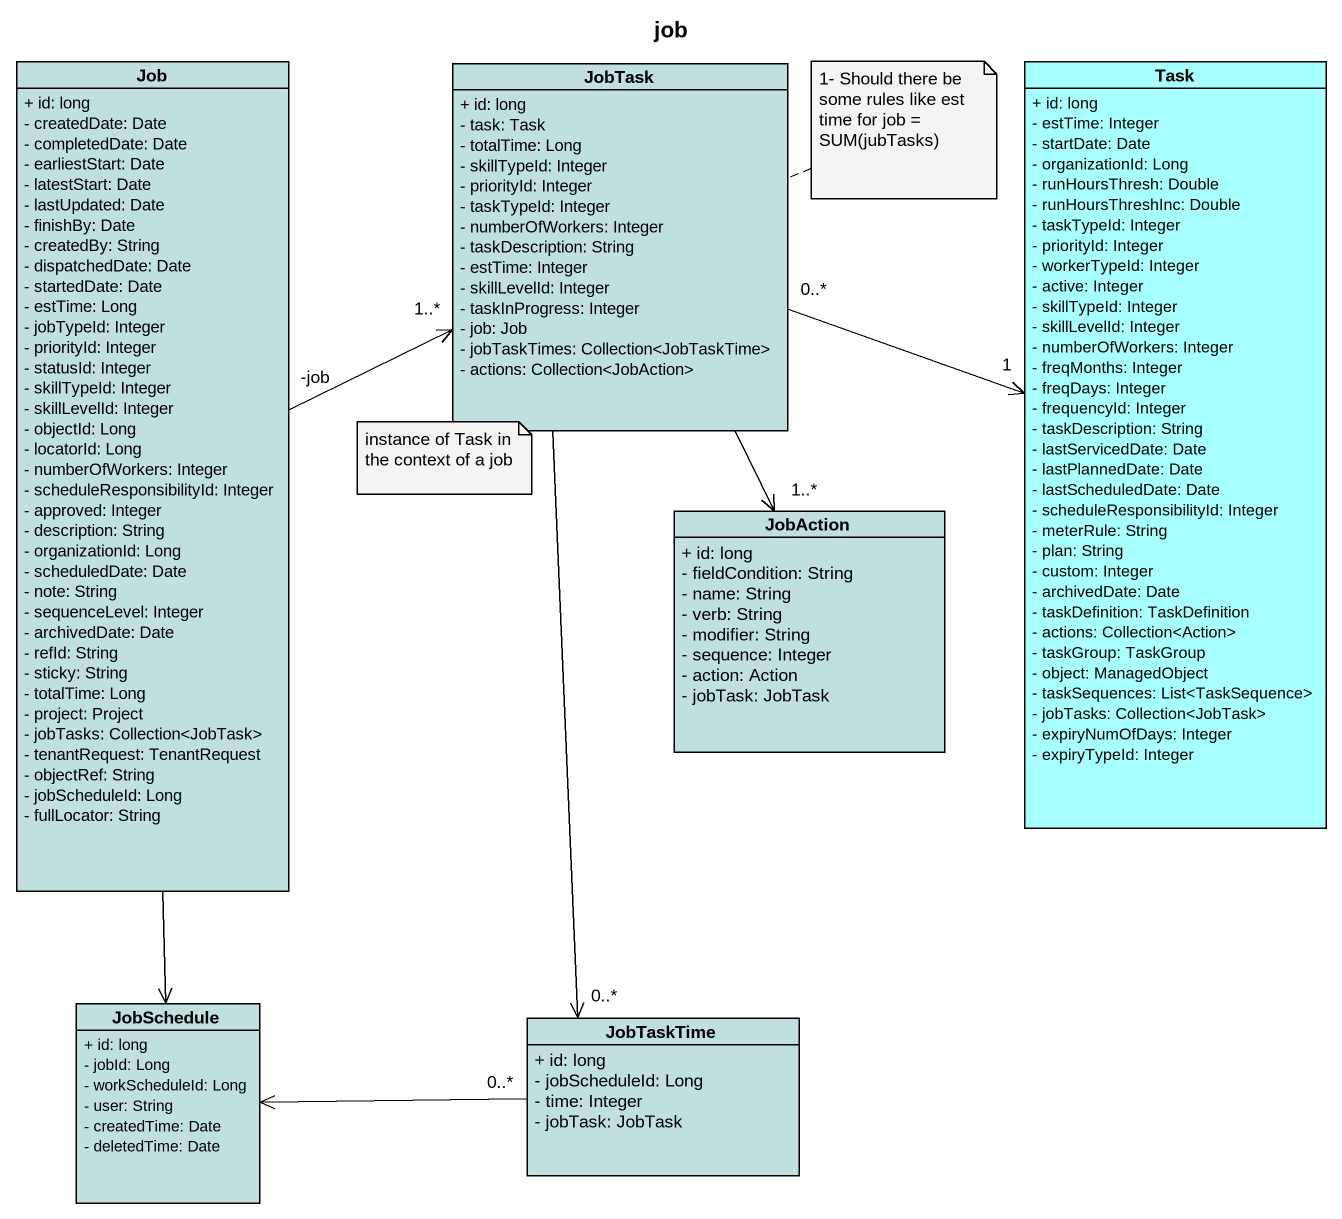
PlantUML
@startuml
title job
hide circle
hide empty members
skinparam classAttributeIconSize 0
class Job #C0DFDF {
  + id: long
  - createdDate: Date
  - completedDate: Date
  - earliestStart: Date
  - latestStart: Date
  - lastUpdated: Date
  - finishBy: Date
  - createdBy: String
  - dispatchedDate: Date
  - startedDate: Date
  - estTime: Long
  - jobTypeId: Integer
  - priorityId: Integer
  - statusId: Integer
  - skillTypeId: Integer
  - skillLevelId: Integer
  - objectId: Long
  - locatorId: Long
  - numberOfWorkers: Integer
  - scheduleResponsibilityId: Integer
  - approved: Integer
  - description: String
  - organizationId: Long
  - scheduledDate: Date
  - note: String
  - sequenceLevel: Integer
  - archivedDate: Date
  - refId: String
  - sticky: String
  - totalTime: Long
  - project: Project
  - jobTasks: Collection<JobTask>
  - tenantRequest: TenantRequest
  - objectRef: String
  - jobScheduleId: Long
  - fullLocator: String
}
class JobTask #C0DFDF {
  + id: long
  - task: Task
  - totalTime: Long
  - skillTypeId: Integer
  - priorityId: Integer
  - taskTypeId: Integer
  - numberOfWorkers: Integer
  - taskDescription: String
  - estTime: Integer
  - skillLevelId: Integer
  - taskInProgress: Integer
  - job: Job
  - jobTaskTimes: Collection<JobTaskTime>
  - actions: Collection<JobAction>
}
class Task #A8FFFF {
  + id: long
  - estTime: Integer
  - startDate: Date
  - organizationId: Long
  - runHoursThresh: Double
  - runHoursThreshInc: Double
  - taskTypeId: Integer
  - priorityId: Integer
  - workerTypeId: Integer
  - active: Integer
  - skillTypeId: Integer
  - skillLevelId: Integer
  - numberOfWorkers: Integer
  - freqMonths: Integer
  - freqDays: Integer
  - frequencyId: Integer
  - taskDescription: String
  - lastServicedDate: Date
  - lastPlannedDate: Date
  - lastScheduledDate: Date
  - scheduleResponsibilityId: Integer
  - meterRule: String
  - plan: String
  - custom: Integer
  - archivedDate: Date
  - taskDefinition: TaskDefinition
  - actions: Collection<Action>
  - taskGroup: TaskGroup
  - object: ManagedObject
  - taskSequences: List<TaskSequence>
  - jobTasks: Collection<JobTask>
  - expiryNumOfDays: Integer
  - expiryTypeId: Integer
}
class JobAction #C0DFDF {
  + id: long
  - fieldCondition: String
  - name: String
  - verb: String
  - modifier: String
  - sequence: Integer
  - action: Action
  - jobTask: JobTask
}
class JobSchedule #C0DFDF {
  + id: long
  - jobId: Long
  - workScheduleId: Long
  - user: String
  - createdTime: Date
  - deletedTime: Date
}
class JobTaskTime #C0DFDF {
  + id: long
  - jobScheduleId: Long
  - time: Integer
  - jobTask: JobTask
}
JobTask "1..*" <-left- "-job" Job
JobTask "0..*" -right-> "1" Task
JobAction "1..*" <-up- JobTask
JobSchedule <-up- Job
JobTaskTime "0..*" <-up- JobTask
JobTaskTime "0..*" -left-> JobSchedule
note right of JobTask : 1- Should there be some rules like est time for job = SUM(jubTasks)
note bottom of JobTask : instance of Task in the context of a job
@enduml
